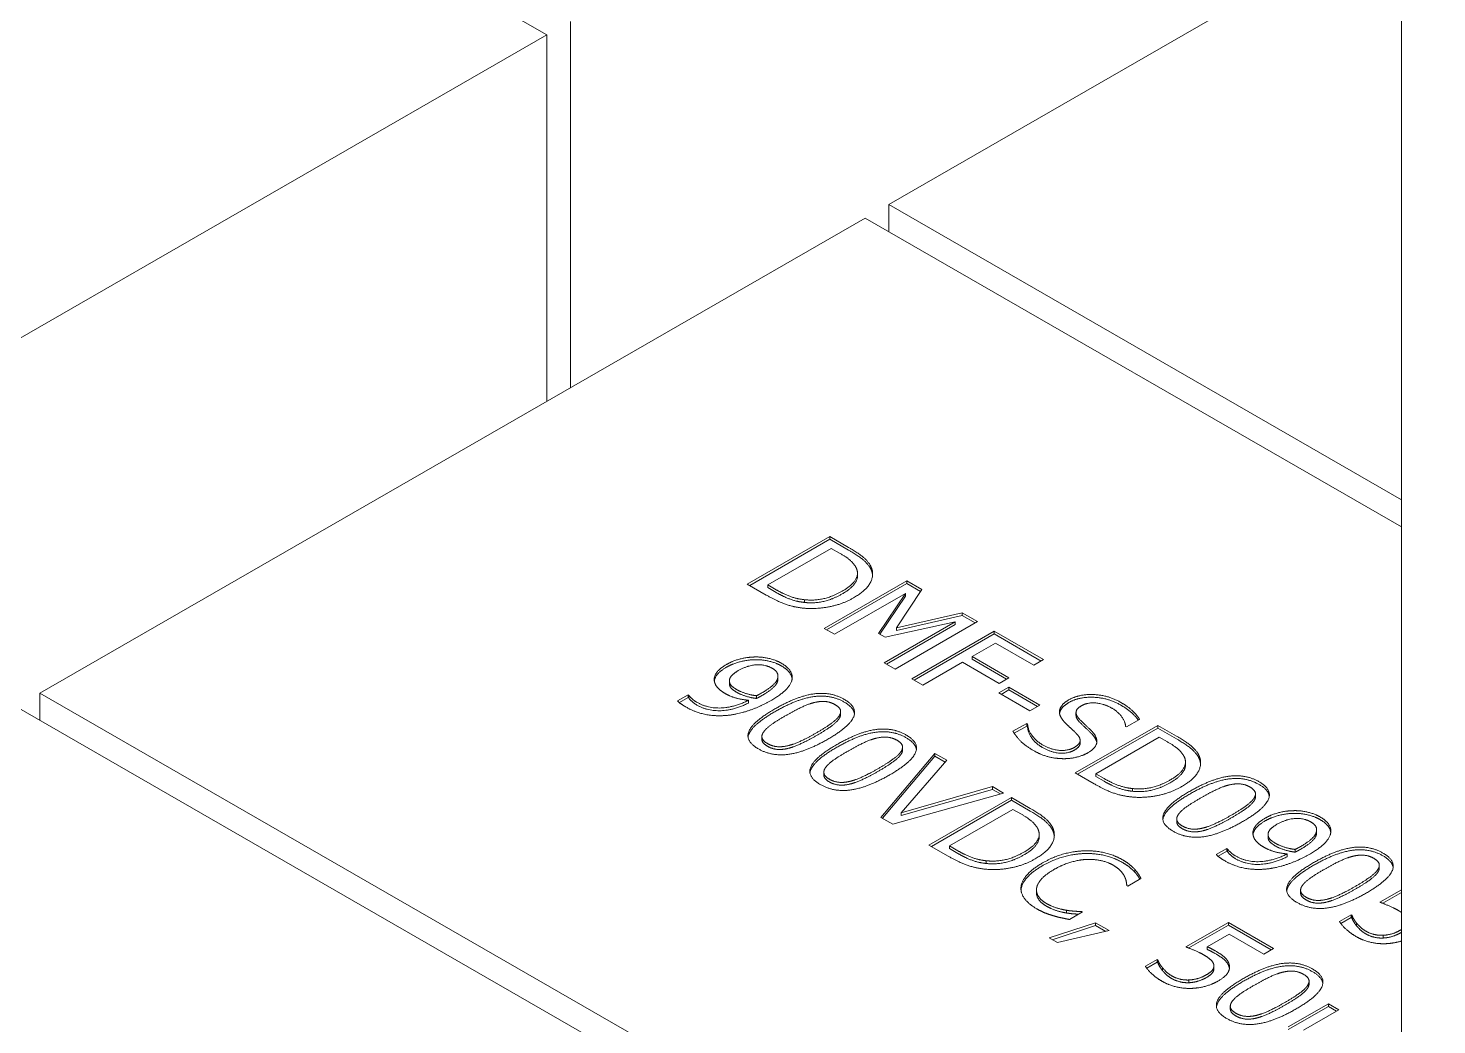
# Model space of a CAD drawing. Header units: millimetres. Extents: x 0 to 8410, y 0 to 5940.
# Drawn here: x 6777.76 to 6820.01, y 4978.7 to 5008.6 of the extents above; entities that cross this region are included whole.
import ezdxf

# ---------------------------------------------------------------- set-up
doc = ezdxf.new("R2010")
doc.units = ezdxf.units.MM
doc.header["$LTSCALE"] = 10
doc.layers.add('가시적인 것(ISO)', color=3, linetype='Continuous', lineweight=5, true_color=0x00ff00)
doc.layers.add('해치(ISO)', color=7, linetype='Continuous', lineweight=5)

msp = doc.modelspace()

# ---------------------------------------------------------------- hatches: boundary and pattern name
at = {"layer": '해치(ISO)'}
h = msp.add_hatch(dxfattribs=at)
h.set_pattern_fill('ANSI31', color=256, scale=254, angle=75, style=0)
h.set_pattern_definition([(119.99998, (0, 0), (-27.49631, -15.87499), [])])
edge = h.paths.add_edge_path()
edge.add_line((7404.266, 4779.834), (7404.266, 4781.463))
edge.add_line((7404.266, 4781.463), (7404.266, 4781.939))
edge.add_line((7404.266, 4781.939), (7404.266, 4785.699))
edge.add_line((7404.266, 4785.699), (7404.266, 4786.359))
edge.add_line((7404.266, 4786.359), (7404.266, 4792.156))
edge.add_line((7404.266, 4792.156), (7404.266, 4792.172))
edge.add_line((7404.266, 4792.172), (7404.266, 4792.297))
edge.add_line((7404.266, 4792.297), (7404.266, 4796.599))
edge.add_line((7404.266, 4796.599), (7404.266, 4801.485))
edge.add_line((7404.266, 4801.485), (7404.266, 4808.841))
edge.add_line((7404.266, 4808.841), (7404.266, 4812.536))
edge.add_line((7404.266, 4812.536), (7403.364, 4813.055))
edge.add_line((7403.364, 4813.055), (7401.607, 4814.067))
edge.add_line((7401.607, 4814.067), (7401.098, 4814.36))
edge.add_line((7401.098, 4814.36), (7399.485, 4815.289))
edge.add_line((7399.485, 4815.289), (7381.652, 4825.558))
edge.add_line((7381.652, 4825.558), (7377.402, 4828.006))
edge.add_line((7377.402, 4828.006), (7375.982, 4828.824))
edge.add_line((7375.982, 4828.824), (7375.982, 4827.189))
edge.add_ellipse((7378.103, 4825.967), major_axis=(1.497, -2.6), ratio=0.578093, start_angle=225.1108, end_angle=315.1108)
edge.add_line((7378.103, 4823.514), (7397.549, 4812.316))
edge.add_ellipse((7397.549, 4808.637), major_axis=(2.246, -3.9), ratio=0.578093, start_angle=45.1108, end_angle=135.1108, ccw=False)
edge.add_line((7400.731, 4806.805), (7400.731, 4784.323))
edge.add_ellipse((7402.852, 4783.101), major_axis=(1.497, -2.6), ratio=0.578093, start_angle=225.1108, end_angle=315.1108)
edge.add_line((7402.852, 4780.648), (7404.266, 4779.834))
edge = h.paths.add_edge_path()
edge.add_line((6488.28, 5307.315), (6489.694, 5306.501))
edge.add_ellipse((6489.694, 5308.954), major_axis=(1.497, -2.6), ratio=0.578093, start_angle=315.1108, end_angle=405.1108)
edge.add_line((6491.816, 5307.732), (6491.816, 5330.214))
edge.add_ellipse((6494.998, 5328.382), major_axis=(-2.246, 3.9), ratio=0.578093, start_angle=315.1108, end_angle=405.1108, ccw=False)
edge.add_line((6494.998, 5332.061), (6514.443, 5320.863))
edge.add_ellipse((6514.443, 5323.316), major_axis=(1.497, -2.6), ratio=0.578093, start_angle=315.1108, end_angle=405.1108)
edge.add_line((6516.564, 5322.094), (6516.564, 5323.729))
edge.add_line((6516.564, 5323.729), (6498.559, 5334.098))
edge.add_line((6498.559, 5334.098), (6498.547, 5334.105))
edge.add_line((6498.547, 5334.105), (6488.28, 5340.017))
edge.add_line((6488.28, 5340.017), (6488.28, 5307.315))

# ---------------------------------------------------------------- linework, layer by layer
at = {"layer": '가시적인 것(ISO)'}
for p, q in [((6818.951, 3452.778), (6818.951, 5149.597)), ((6793.318, 5008.394), (6752.659, 5031.808)), ((6818.951, 5012.161), (6803.571, 5003.304)), ((6794.025, 4997.807), (6794.025, 5008.802)), ((6768.569, 4994.143), (6793.318, 5008.394)), ((6793.318, 4997.4), (6793.318, 5008.394)), ((6803.571, 5003.304), (6818.951, 4994.448)), ((6803.571, 5002.49), (6803.571, 5003.304)), ((6802.864, 5002.897), (6778.115, 4988.645)), ((6818.951, 4993.634), (6802.864, 5002.897)), ((6799.331, 4991.919), (6801.806, 4993.345)), ((6799.402, 4991.879), (6801.806, 4993.263)), ((6801.806, 4993.345), (6802.369, 4993.02)), ((6801.806, 4993.345), (6801.806, 4993.263)), ((6801.806, 4993.263), (6802.369, 4992.938)), ((6801.85, 4992.991), (6799.944, 4991.894)), ((6802.1, 4992.847), (6801.85, 4992.991)), ((6802.635, 4992.246), (6802.635, 4992.164)), ((6799.9, 4991.591), (6799.331, 4991.919)), ((6799.944, 4991.894), (6799.944, 4991.812)), ((6799.944, 4991.894), (6800.195, 4991.75)), ((6799.944, 4991.812), (6800.195, 4991.668)), ((6801.639, 4990.59), (6804.114, 4992.015)), ((6801.71, 4990.549), (6804.114, 4991.934)), ((6804.114, 4992.015), (6804.563, 4991.757)), ((6804.114, 4992.015), (6804.114, 4991.934)), ((6804.114, 4991.934), (6804.524, 4991.697)), ((6801.043, 4991.451), (6801.043, 4991.369)), ((6804.078, 4991.641), (6801.946, 4990.413)), ((6803.268, 4990.438), (6804.078, 4991.641)), ((6803.307, 4990.415), (6804.078, 4991.559)), ((6804.563, 4991.757), (6803.803, 4990.607)), ((6804.078, 4991.641), (6804.078, 4991.559)), ((6803.803, 4990.607), (6805.779, 4991.057)), ((6803.803, 4990.526), (6805.779, 4990.975)), ((6805.779, 4991.057), (6806.236, 4990.793)), ((6805.779, 4991.057), (6805.779, 4990.975)), ((6805.779, 4990.975), (6806.165, 4990.752)), ((6801.946, 4990.413), (6801.639, 4990.59)), ((6803.432, 4989.558), (6805.564, 4990.785)), ((6805.564, 4990.785), (6803.468, 4990.322)), ((6803.503, 4989.517), (6805.564, 4990.704)), ((6806.236, 4990.793), (6803.761, 4989.368)), ((6803.803, 4990.607), (6803.803, 4990.526)), ((6805.564, 4990.785), (6805.564, 4990.704)), ((6803.468, 4990.322), (6803.268, 4990.438)), ((6804.262, 4989.079), (6806.737, 4990.505)), ((6804.333, 4989.039), (6806.737, 4990.423)), ((6806.773, 4990.147), (6806.075, 4989.745)), ((6806.737, 4990.505), (6808.217, 4989.652)), ((6806.737, 4990.505), (6806.737, 4990.423)), ((6806.737, 4990.423), (6808.146, 4989.611)), ((6807.925, 4989.484), (6806.773, 4990.147)), ((6806.075, 4989.745), (6807.178, 4989.109)), ((6806.075, 4989.745), (6806.075, 4989.663)), ((6803.761, 4989.368), (6803.432, 4989.558)), ((6805.783, 4989.576), (6804.591, 4988.89)), ((6806.886, 4988.941), (6805.783, 4989.576)), ((6806.075, 4989.663), (6807.107, 4989.069)), ((6808.217, 4989.652), (6807.925, 4989.484)), ((6798.794, 4989.015), (6798.794, 4988.933)), ((6800.248, 4989.133), (6800.248, 4989.051)), ((6800.249, 4989.159), (6800.249, 4989.077)), ((6804.591, 4988.89), (6804.262, 4989.079)), ((6807.178, 4989.109), (6806.886, 4988.941)), ((6778.115, 4988.645), (6818.774, 4965.232)), ((6778.115, 4987.831), (6778.115, 4988.645)), ((6797.239, 4988.414), (6797.558, 4988.598)), ((6797.293, 4988.364), (6797.558, 4988.516)), ((6797.558, 4988.598), (6797.574, 4988.589)), ((6797.558, 4988.598), (6797.558, 4988.516)), ((6797.558, 4988.516), (6797.574, 4988.507)), ((6797.574, 4988.589), (6797.574, 4988.507)), ((6799.365, 4988.433), (6799.365, 4988.351)), ((6799.606, 4988.569), (6799.606, 4988.488)), ((6806.87, 4988.652), (6807.17, 4988.825)), ((6807.806, 4988.113), (6806.87, 4988.652)), ((6806.941, 4988.611), (6807.17, 4988.744)), ((6807.17, 4988.825), (6808.107, 4988.286)), ((6807.17, 4988.825), (6807.17, 4988.744)), ((6807.17, 4988.744), (6808.036, 4988.245)), ((6818.067, 4964.824), (6777.408, 4988.238)), ((6802.13, 4988.094), (6802.13, 4988.012)), ((6808.107, 4988.286), (6807.806, 4988.113)), ((6809.189, 4988.063), (6809.189, 4987.981)), ((6807.299, 4987.502), (6807.712, 4987.74)), ((6807.337, 4987.442), (6807.712, 4987.658)), ((6807.712, 4987.74), (6807.736, 4987.726)), ((6807.712, 4987.74), (6807.712, 4987.658)), ((6807.712, 4987.658), (6807.736, 4987.644)), ((6807.736, 4987.726), (6807.736, 4987.644)), ((6809.168, 4986.254), (6811.643, 4987.68)), ((6809.239, 4986.214), (6811.643, 4987.598)), ((6810.702, 4987.635), (6810.678, 4987.648)), ((6811.095, 4987.861), (6810.702, 4987.635)), ((6811.643, 4987.68), (6812.206, 4987.355)), ((6811.643, 4987.68), (6811.643, 4987.598)), ((6811.643, 4987.598), (6812.206, 4987.273)), ((6799.768, 4987.345), (6799.768, 4987.263)), ((6809.314, 4987.23), (6809.314, 4987.148)), ((6811.687, 4987.326), (6809.782, 4986.229)), ((6811.938, 4987.182), (6811.687, 4987.326)), ((6803.336, 4984.92), (6804.959, 4986.836)), ((6803.383, 4984.893), (6804.959, 4986.754)), ((6803.987, 4987.024), (6803.987, 4986.943)), ((6804.959, 4986.836), (6805.312, 4986.632)), ((6804.959, 4986.836), (6804.959, 4986.754)), ((6804.959, 4986.754), (6805.264, 4986.578)), ((6805.312, 4986.632), (6803.942, 4985.054)), ((6812.472, 4986.581), (6812.472, 4986.499)), ((6801.626, 4986.276), (6801.626, 4986.194)), ((6809.738, 4985.926), (6809.168, 4986.254)), ((6809.782, 4986.229), (6809.782, 4986.147)), ((6809.782, 4986.229), (6810.032, 4986.085)), ((6809.782, 4986.147), (6810.032, 4986.003)), ((6807.019, 4985.65), (6803.691, 4984.715)), ((6803.942, 4985.054), (6806.684, 4985.842)), ((6803.942, 4984.972), (6806.684, 4985.761)), ((6804.78, 4984.088), (6807.255, 4985.513)), ((6806.684, 4985.842), (6807.019, 4985.65)), ((6806.684, 4985.842), (6806.684, 4985.761)), ((6806.684, 4985.761), (6806.923, 4985.623)), ((6807.255, 4985.513), (6807.819, 4985.189)), ((6807.255, 4985.513), (6807.255, 4985.432)), ((6810.881, 4985.786), (6810.881, 4985.704)), ((6814.572, 4985.622), (6814.572, 4985.54)), ((6803.942, 4985.054), (6803.942, 4984.972)), ((6804.851, 4984.047), (6807.255, 4985.432)), ((6807.299, 4985.16), (6805.394, 4984.063)), ((6807.255, 4985.432), (6807.819, 4985.107)), ((6807.55, 4985.016), (6807.299, 4985.16)), ((6803.691, 4984.715), (6803.336, 4984.92)), ((6812.21, 4984.873), (6812.21, 4984.791)), ((6808.084, 4984.415), (6808.084, 4984.333)), ((6814.951, 4984.404), (6814.951, 4984.322)), ((6816.404, 4984.522), (6816.404, 4984.44)), ((6816.405, 4984.548), (6816.405, 4984.466)), ((6805.35, 4983.76), (6804.78, 4984.088)), ((6805.394, 4984.063), (6805.394, 4983.981)), ((6805.394, 4984.063), (6805.645, 4983.918)), ((6805.394, 4983.981), (6805.645, 4983.837)), ((6813.396, 4983.804), (6813.715, 4983.987)), ((6813.449, 4983.753), (6813.715, 4983.906)), ((6813.715, 4983.987), (6813.731, 4983.978)), ((6813.715, 4983.987), (6813.715, 4983.906)), ((6813.715, 4983.906), (6813.731, 4983.896)), ((6813.731, 4983.978), (6813.731, 4983.896)), ((6815.522, 4983.822), (6815.522, 4983.74)), ((6815.762, 4983.958), (6815.762, 4983.877)), ((6806.493, 4983.619), (6806.493, 4983.537)), ((6810.951, 4983.362), (6810.951, 4983.28)), ((6818.286, 4983.483), (6818.286, 4983.401)), ((6811.136, 4983.089), (6810.739, 4982.86)), ((6808.004, 4982.742), (6808.004, 4982.66)), ((6810.739, 4982.86), (6810.713, 4982.875)), ((6815.925, 4982.734), (6815.925, 4982.652)), ((6818.305, 4982.374), (6818.951, 4982.745)), ((6818.391, 4982.341), (6818.951, 4982.664)), ((6808.902, 4982.133), (6808.902, 4982.051)), ((6809.387, 4982.082), (6808.994, 4981.856)), ((6809.363, 4982.096), (6809.387, 4982.082)), ((6809.363, 4982.096), (6809.363, 4982.068)), ((6818.951, 4982.378), (6818.949, 4982.377)), ((6818.949, 4982.377), (6818.949, 4982.296)), ((6808.388, 4981.301), (6809.77, 4981.76)), ((6808.478, 4981.249), (6809.77, 4981.678)), ((6809.77, 4981.76), (6810.185, 4981.521)), ((6809.77, 4981.76), (6809.77, 4981.678)), ((6809.77, 4981.678), (6810.084, 4981.497)), ((6812.484, 4981.033), (6813.759, 4981.768)), ((6812.569, 4981.001), (6813.759, 4981.686)), ((6813.759, 4981.768), (6815.117, 4980.986)), ((6813.759, 4981.768), (6813.759, 4981.686)), ((6813.759, 4981.686), (6815.046, 4980.945)), ((6817.092, 4981.793), (6817.443, 4981.995)), ((6817.131, 4981.734), (6817.443, 4981.913)), ((6817.443, 4981.995), (6817.467, 4981.981)), ((6817.443, 4981.995), (6817.443, 4981.913)), ((6817.443, 4981.913), (6817.467, 4981.899)), ((6817.467, 4981.981), (6817.467, 4981.899)), ((6817.601, 4981.751), (6817.601, 4981.67)), ((6808.631, 4981.162), (6808.388, 4981.301)), ((6810.185, 4981.521), (6808.631, 4981.162)), ((6813.787, 4981.417), (6813.128, 4981.037)), ((6814.826, 4980.819), (6813.787, 4981.417)), ((6818.4, 4981.382), (6818.4, 4981.3)), ((6813.128, 4981.037), (6813.128, 4980.955)), ((6815.117, 4980.986), (6814.826, 4980.819)), ((6811.27, 4980.452), (6811.621, 4980.655)), ((6811.31, 4980.393), (6811.621, 4980.573)), ((6811.621, 4980.655), (6811.645, 4980.641)), ((6811.621, 4980.655), (6811.621, 4980.573)), ((6811.621, 4980.573), (6811.645, 4980.559)), ((6811.645, 4980.641), (6811.645, 4980.559)), ((6811.78, 4980.411), (6811.78, 4980.329)), ((6813.326, 4980.459), (6813.326, 4980.377)), ((6812.578, 4980.041), (6812.578, 4979.959)), ((6816.179, 4980.003), (6816.179, 4979.922)), ((6813.817, 4979.255), (6813.817, 4979.173)), ((6815.554, 4978.635), (6816.76, 4979.329)), ((6815.554, 4978.553), (6816.76, 4979.247)), ((6817.072, 4979.148), (6816.014, 4978.539)), ((6816.76, 4979.329), (6817.072, 4979.148)), ((6816.76, 4979.329), (6816.76, 4979.247)), ((6816.76, 4979.247), (6817.001, 4979.108))]:
    msp.add_line(p, q, dxfattribs=at)
for points in [[(6802.606, 4992.385), (6802.552, 4992.506), (6802.323, 4992.719), (6802.1, 4992.847)], [(6802.369, 4993.02), (6802.718, 4992.819), (6803.011, 4992.53), (6803.059, 4992.396)], [(6802.369, 4992.938), (6802.718, 4992.737), (6803.011, 4992.449), (6803.059, 4992.315)], [(6802.179, 4991.707), (6802.463, 4991.871), (6802.678, 4992.212), (6802.606, 4992.385)], [(6803.059, 4992.396), (6803.139, 4992.168), (6802.879, 4991.715), (6802.518, 4991.507)], [(6803.059, 4992.315), (6803.082, 4992.248), (6803.088, 4992.182)], [(6800.975, 4991.201), (6800.668, 4991.241), (6800.201, 4991.418), (6799.9, 4991.591)], [(6800.195, 4991.75), (6800.414, 4991.624), (6800.815, 4991.474), (6801.043, 4991.451)], [(6800.195, 4991.668), (6800.414, 4991.542), (6800.815, 4991.392), (6801.043, 4991.369)], [(6802.518, 4991.507), (6802.179, 4991.312), (6801.358, 4991.156), (6800.975, 4991.201)], [(6801.043, 4991.451), (6801.332, 4991.418), (6801.89, 4991.541), (6802.179, 4991.707)], [(6801.043, 4991.369), (6801.332, 4991.336), (6801.89, 4991.459), (6802.179, 4991.625)], [(6798.709, 4989.508), (6798.9, 4989.618), (6799.341, 4989.729), (6799.564, 4989.732)], [(6799.564, 4989.732), (6799.776, 4989.737), (6800.198, 4989.635), (6800.35, 4989.547)], [(6798.346, 4988.99), (6798.316, 4989.125), (6798.491, 4989.382), (6798.709, 4989.508)], [(6798.709, 4989.426), (6798.9, 4989.536), (6799.341, 4989.647), (6799.564, 4989.651)], [(6799.06, 4989.322), (6798.904, 4989.232), (6798.782, 4989.069), (6798.798, 4988.977)], [(6800.077, 4989.393), (6799.873, 4989.511), (6799.337, 4989.482), (6799.06, 4989.322)], [(6799.564, 4989.651), (6799.776, 4989.655), (6800.198, 4989.554), (6800.35, 4989.466)], [(6800.248, 4989.133), (6800.256, 4989.221), (6800.166, 4989.342), (6800.077, 4989.393)], [(6800.35, 4989.547), (6800.52, 4989.449), (6800.683, 4989.224), (6800.677, 4989.103)], [(6798.677, 4988.63), (6798.541, 4988.709), (6798.375, 4988.874), (6798.346, 4988.99)], [(6798.794, 4988.933), (6798.794, 4988.914), (6798.798, 4988.895)], [(6798.798, 4988.977), (6798.81, 4988.91), (6798.934, 4988.799), (6799.026, 4988.746)], [(6798.798, 4988.895), (6798.81, 4988.828), (6798.934, 4988.717), (6799.026, 4988.664)], [(6799.768, 4988.656), (6800.019, 4988.8), (6800.244, 4989.036), (6800.248, 4989.133)], [(6799.768, 4988.574), (6800.019, 4988.718), (6800.244, 4988.954), (6800.248, 4989.051)], [(6800.677, 4989.103), (6800.669, 4988.95), (6800.368, 4988.615), (6800.029, 4988.42)], [(6800.248, 4989.051), (6800.249, 4989.064), (6800.249, 4989.077)], [(6797.486, 4988.233), (6797.42, 4988.271), (6797.283, 4988.366), (6797.239, 4988.414)], [(6797.574, 4988.589), (6797.592, 4988.551), (6797.727, 4988.425), (6797.817, 4988.373)], [(6797.574, 4988.507), (6797.592, 4988.469), (6797.727, 4988.343), (6797.817, 4988.291)], [(6797.817, 4988.373), (6798.142, 4988.186), (6798.942, 4988.219), (6799.365, 4988.433)], [(6799.365, 4988.433), (6799.143, 4988.457), (6798.82, 4988.548), (6798.677, 4988.63)], [(6800.029, 4988.42), (6799.722, 4988.244), (6799.034, 4988.007), (6798.717, 4987.979)], [(6799.026, 4988.746), (6799.133, 4988.685), (6799.452, 4988.587), (6799.606, 4988.569)], [(6799.026, 4988.664), (6799.133, 4988.603), (6799.452, 4988.505), (6799.606, 4988.488)], [(6799.606, 4988.569), (6799.632, 4988.582), (6799.718, 4988.627), (6799.768, 4988.656)], [(6799.606, 4988.488), (6799.632, 4988.5), (6799.718, 4988.545), (6799.768, 4988.574)], [(6800.157, 4988.173), (6800.827, 4988.559), (6801.834, 4988.693), (6802.239, 4988.46)], [(6800.157, 4988.091), (6800.827, 4988.477), (6801.834, 4988.611), (6802.239, 4988.378)], [(6802.239, 4988.46), (6802.646, 4988.225), (6802.388, 4987.635), (6801.742, 4987.263)], [(6808.693, 4988.099), (6808.699, 4988.19), (6808.835, 4988.366), (6808.979, 4988.449)], [(6808.979, 4988.449), (6809.28, 4988.622), (6810.157, 4988.586), (6810.52, 4988.377)], [(6808.979, 4988.367), (6809.28, 4988.54), (6810.157, 4988.505), (6810.52, 4988.295)], [(6798.717, 4987.979), (6798.383, 4987.95), (6797.779, 4988.065), (6797.486, 4988.233)], [(6797.817, 4988.291), (6798.142, 4988.104), (6798.942, 4988.138), (6799.365, 4988.351)], [(6799.662, 4986.975), (6799.253, 4987.211), (6799.506, 4987.798), (6800.157, 4988.173)], [(6801.335, 4988.364), (6801.158, 4988.32), (6800.737, 4988.119), (6800.494, 4987.979)], [(6801.965, 4988.301), (6801.826, 4988.381), (6801.517, 4988.409), (6801.335, 4988.364)], [(6802.071, 4987.944), (6802.147, 4988.046), (6802.103, 4988.222), (6801.965, 4988.301)], [(6802.071, 4987.863), (6802.13, 4987.942), (6802.13, 4988.012)], [(6802.239, 4988.378), (6802.519, 4988.217), (6802.545, 4988.028)], [(6808.883, 4987.737), (6808.789, 4987.831), (6808.689, 4988.007), (6808.693, 4988.099)], [(6809.357, 4988.271), (6809.2, 4988.181), (6809.18, 4987.978), (6809.294, 4987.863)], [(6810.257, 4988.201), (6810.028, 4988.332), (6809.531, 4988.371), (6809.357, 4988.271)], [(6810.678, 4987.648), (6810.668, 4987.779), (6810.46, 4988.084), (6810.257, 4988.201)], [(6810.52, 4988.377), (6810.728, 4988.257), (6811.015, 4987.997), (6811.095, 4987.861)], [(6800.494, 4987.979), (6800.234, 4987.829), (6799.917, 4987.61), (6799.833, 4987.501)], [(6801.405, 4987.457), (6801.66, 4987.604), (6801.995, 4987.843), (6802.071, 4987.944)], [(6801.405, 4987.375), (6801.66, 4987.522), (6801.995, 4987.761), (6802.071, 4987.863)], [(6802.015, 4987.104), (6802.685, 4987.489), (6803.691, 4987.623), (6804.096, 4987.39)], [(6807.736, 4987.726), (6807.746, 4987.545), (6807.989, 4987.211), (6808.179, 4987.101)], [(6807.736, 4987.644), (6807.746, 4987.463), (6807.989, 4987.129), (6808.179, 4987.019)], [(6809.218, 4987.415), (6809.136, 4987.5), (6808.99, 4987.635), (6808.883, 4987.737)], [(6809.189, 4987.981), (6809.189, 4987.887), (6809.294, 4987.782)], [(6809.294, 4987.863), (6809.371, 4987.787), (6809.601, 4987.571), (6809.671, 4987.496)], [(6809.294, 4987.782), (6809.371, 4987.705), (6809.601, 4987.489), (6809.671, 4987.414)], [(6801.742, 4987.263), (6801.076, 4986.88), (6800.065, 4986.743), (6799.662, 4986.975)], [(6799.833, 4987.501), (6799.752, 4987.399), (6799.792, 4987.217), (6799.937, 4987.134)], [(6800.563, 4987.074), (6800.733, 4987.116), (6801.15, 4987.31), (6801.405, 4987.457)], [(6800.563, 4986.992), (6800.733, 4987.035), (6801.15, 4987.229), (6801.405, 4987.375)], [(6802.015, 4987.022), (6802.685, 4987.408), (6803.691, 4987.542), (6804.096, 4987.308)], [(6803.192, 4987.294), (6803.015, 4987.25), (6802.594, 4987.049), (6802.352, 4986.91)], [(6803.822, 4987.232), (6803.683, 4987.312), (6803.374, 4987.339), (6803.192, 4987.294)], [(6804.096, 4987.39), (6804.504, 4987.156), (6804.245, 4986.565), (6803.599, 4986.194)], [(6803.928, 4986.875), (6804.004, 4986.977), (6803.96, 4987.152), (6803.822, 4987.232)], [(6804.096, 4987.308), (6804.376, 4987.147), (6804.403, 4986.958)], [(6807.919, 4986.923), (6807.65, 4987.078), (6807.385, 4987.36), (6807.299, 4987.502)], [(6809.144, 4987.021), (6809.292, 4987.107), (6809.33, 4987.297), (6809.218, 4987.415)], [(6809.671, 4987.496), (6809.848, 4987.304), (6809.77, 4986.987), (6809.539, 4986.854)], [(6809.671, 4987.414), (6809.794, 4987.281), (6809.813, 4987.164)], [(6812.443, 4986.72), (6812.389, 4986.841), (6812.16, 4987.054), (6811.938, 4987.182)], [(6812.206, 4987.355), (6812.555, 4987.154), (6812.848, 4986.865), (6812.896, 4986.731)], [(6812.206, 4987.273), (6812.555, 4987.072), (6812.848, 4986.784), (6812.896, 4986.65)], [(6799.937, 4987.134), (6800.073, 4987.055), (6800.382, 4987.027), (6800.563, 4987.074)], [(6799.937, 4987.052), (6800.073, 4986.973), (6800.382, 4986.946), (6800.563, 4986.992)], [(6801.519, 4985.906), (6801.11, 4986.142), (6801.363, 4986.728), (6802.015, 4987.104)], [(6802.352, 4986.91), (6802.091, 4986.759), (6801.774, 4986.54), (6801.69, 4986.431)], [(6803.262, 4986.388), (6803.517, 4986.534), (6803.852, 4986.773), (6803.928, 4986.875)], [(6803.262, 4986.306), (6803.517, 4986.453), (6803.852, 4986.692), (6803.928, 4986.793)], [(6803.928, 4986.793), (6803.987, 4986.872), (6803.987, 4986.943)], [(6808.789, 4986.681), (6808.562, 4986.686), (6808.145, 4986.793), (6807.919, 4986.923)], [(6808.179, 4987.101), (6808.452, 4986.944), (6808.957, 4986.914), (6809.144, 4987.021)], [(6808.179, 4987.019), (6808.452, 4986.862), (6808.957, 4986.832), (6809.144, 4986.94)], [(6809.539, 4986.854), (6809.393, 4986.77), (6808.994, 4986.676), (6808.789, 4986.681)], [(6812.896, 4986.731), (6812.977, 4986.503), (6812.716, 4986.05), (6812.355, 4985.842)], [(6801.69, 4986.431), (6801.61, 4986.33), (6801.65, 4986.147), (6801.794, 4986.064)], [(6802.42, 4986.004), (6802.59, 4986.047), (6803.007, 4986.241), (6803.262, 4986.388)], [(6802.42, 4985.922), (6802.59, 4985.965), (6803.007, 4986.159), (6803.262, 4986.306)], [(6812.016, 4986.042), (6812.301, 4986.206), (6812.515, 4986.547), (6812.443, 4986.72)], [(6812.896, 4986.65), (6812.92, 4986.583), (6812.925, 4986.517)], [(6803.599, 4986.194), (6802.933, 4985.81), (6801.922, 4985.674), (6801.519, 4985.906)], [(6801.794, 4986.064), (6801.93, 4985.986), (6802.239, 4985.958), (6802.42, 4986.004)], [(6801.794, 4985.982), (6801.93, 4985.904), (6802.239, 4985.876), (6802.42, 4985.922)], [(6810.813, 4985.536), (6810.506, 4985.577), (6810.038, 4985.753), (6809.738, 4985.926)], [(6810.032, 4986.085), (6810.251, 4985.959), (6810.652, 4985.809), (6810.881, 4985.786)], [(6810.032, 4986.003), (6810.251, 4985.877), (6810.652, 4985.727), (6810.881, 4985.704)], [(6810.881, 4985.786), (6811.17, 4985.753), (6811.727, 4985.876), (6812.016, 4986.042)], [(6810.881, 4985.704), (6811.17, 4985.671), (6811.727, 4985.794), (6812.016, 4985.96)], [(6812.6, 4985.701), (6813.269, 4986.087), (6814.276, 4986.221), (6814.681, 4985.988)], [(6812.6, 4985.62), (6813.269, 4986.005), (6814.276, 4986.139), (6814.681, 4985.906)], [(6813.777, 4985.892), (6813.6, 4985.848), (6813.179, 4985.647), (6812.936, 4985.507)], [(6814.407, 4985.829), (6814.268, 4985.909), (6813.959, 4985.937), (6813.777, 4985.892)], [(6814.681, 4985.988), (6815.088, 4985.753), (6814.83, 4985.163), (6814.184, 4984.791)], [(6814.681, 4985.906), (6814.961, 4985.745), (6814.987, 4985.556)], [(6812.355, 4985.842), (6812.016, 4985.647), (6811.196, 4985.491), (6810.813, 4985.536)], [(6812.104, 4984.504), (6811.695, 4984.739), (6811.948, 4985.326), (6812.6, 4985.701)], [(6812.936, 4985.507), (6812.676, 4985.357), (6812.359, 4985.138), (6812.275, 4985.029)], [(6813.847, 4984.985), (6814.102, 4985.132), (6814.437, 4985.371), (6814.513, 4985.473)], [(6814.513, 4985.473), (6814.589, 4985.574), (6814.545, 4985.75), (6814.407, 4985.829)], [(6814.513, 4985.391), (6814.572, 4985.47), (6814.572, 4985.54)], [(6807.819, 4985.189), (6808.168, 4984.988), (6808.461, 4984.699), (6808.509, 4984.565)], [(6807.819, 4985.107), (6808.168, 4984.906), (6808.461, 4984.617), (6808.509, 4984.483)], [(6813.847, 4984.903), (6814.102, 4985.05), (6814.437, 4985.289), (6814.513, 4985.391)], [(6814.866, 4984.897), (6815.056, 4985.007), (6815.498, 4985.118), (6815.72, 4985.121)], [(6814.866, 4984.816), (6815.056, 4984.925), (6815.498, 4985.036), (6815.72, 4985.04)], [(6815.72, 4985.121), (6815.933, 4985.126), (6816.354, 4985.024), (6816.506, 4984.937)], [(6815.72, 4985.04), (6815.933, 4985.044), (6816.354, 4984.943), (6816.506, 4984.855)], [(6808.055, 4984.554), (6808.001, 4984.675), (6807.773, 4984.887), (6807.55, 4985.016)], [(6814.184, 4984.791), (6813.518, 4984.408), (6812.507, 4984.271), (6812.104, 4984.504)], [(6812.275, 4985.029), (6812.194, 4984.927), (6812.235, 4984.745), (6812.379, 4984.662)], [(6812.379, 4984.662), (6812.515, 4984.583), (6812.824, 4984.556), (6813.005, 4984.602)], [(6813.005, 4984.602), (6813.175, 4984.645), (6813.592, 4984.839), (6813.847, 4984.985)], [(6813.005, 4984.52), (6813.175, 4984.563), (6813.592, 4984.757), (6813.847, 4984.903)], [(6814.503, 4984.379), (6814.473, 4984.514), (6814.647, 4984.772), (6814.866, 4984.897)], [(6815.217, 4984.711), (6815.06, 4984.621), (6814.938, 4984.459), (6814.954, 4984.366)], [(6816.234, 4984.782), (6816.029, 4984.9), (6815.494, 4984.871), (6815.217, 4984.711)], [(6816.404, 4984.522), (6816.412, 4984.61), (6816.322, 4984.731), (6816.234, 4984.782)], [(6816.506, 4984.937), (6816.677, 4984.839), (6816.839, 4984.613), (6816.833, 4984.492)], [(6807.628, 4983.876), (6807.913, 4984.04), (6808.128, 4984.38), (6808.055, 4984.554)], [(6808.509, 4984.565), (6808.589, 4984.336), (6808.328, 4983.884), (6807.967, 4983.676)], [(6808.509, 4984.483), (6808.532, 4984.417), (6808.538, 4984.35)], [(6812.379, 4984.58), (6812.515, 4984.502), (6812.824, 4984.474), (6813.005, 4984.52)], [(6814.834, 4984.02), (6814.697, 4984.098), (6814.531, 4984.263), (6814.503, 4984.379)], [(6814.951, 4984.322), (6814.951, 4984.304), (6814.954, 4984.284)], [(6814.954, 4984.366), (6814.966, 4984.299), (6815.09, 4984.188), (6815.183, 4984.135)], [(6814.954, 4984.284), (6814.966, 4984.217), (6815.09, 4984.107), (6815.183, 4984.053)], [(6815.925, 4984.045), (6816.175, 4984.189), (6816.4, 4984.425), (6816.404, 4984.522)], [(6815.925, 4983.963), (6816.175, 4984.108), (6816.4, 4984.343), (6816.404, 4984.44)], [(6816.833, 4984.492), (6816.825, 4984.34), (6816.524, 4984.005), (6816.185, 4983.809)], [(6816.404, 4984.44), (6816.405, 4984.454), (6816.405, 4984.466)], [(6805.645, 4983.918), (6805.863, 4983.792), (6806.264, 4983.642), (6806.493, 4983.619)], [(6805.645, 4983.837), (6805.863, 4983.711), (6806.264, 4983.561), (6806.493, 4983.537)], [(6806.493, 4983.619), (6806.782, 4983.587), (6807.339, 4983.709), (6807.628, 4983.876)], [(6806.493, 4983.537), (6806.782, 4983.505), (6807.339, 4983.628), (6807.628, 4983.794)], [(6808.184, 4983.551), (6808.495, 4983.73), (6809.114, 4983.904), (6809.435, 4983.916)], [(6808.184, 4983.469), (6808.495, 4983.648), (6809.114, 4983.823), (6809.435, 4983.834)], [(6809.435, 4983.916), (6809.75, 4983.926), (6810.33, 4983.794), (6810.58, 4983.649)], [(6809.435, 4983.834), (6809.75, 4983.845), (6810.33, 4983.712), (6810.58, 4983.567)], [(6813.642, 4983.622), (6813.576, 4983.661), (6813.44, 4983.755), (6813.396, 4983.804)], [(6813.731, 4983.978), (6813.749, 4983.94), (6813.883, 4983.814), (6813.973, 4983.762)], [(6813.731, 4983.896), (6813.749, 4983.858), (6813.883, 4983.732), (6813.973, 4983.68)], [(6813.973, 4983.762), (6814.298, 4983.575), (6815.098, 4983.609), (6815.522, 4983.822)], [(6815.522, 4983.822), (6815.299, 4983.846), (6814.976, 4983.938), (6814.834, 4984.02)], [(6816.185, 4983.809), (6815.879, 4983.633), (6815.191, 4983.396), (6814.874, 4983.368)], [(6815.183, 4984.135), (6815.289, 4984.074), (6815.608, 4983.976), (6815.762, 4983.958)], [(6815.183, 4984.053), (6815.289, 4983.992), (6815.608, 4983.894), (6815.762, 4983.877)], [(6815.762, 4983.958), (6815.788, 4983.971), (6815.875, 4984.016), (6815.925, 4984.045)], [(6815.762, 4983.877), (6815.788, 4983.889), (6815.875, 4983.934), (6815.925, 4983.963)], [(6816.314, 4983.562), (6816.984, 4983.948), (6817.991, 4984.082), (6818.396, 4983.849)], [(6816.314, 4983.481), (6816.984, 4983.866), (6817.991, 4984), (6818.396, 4983.767)], [(6818.121, 4983.691), (6817.982, 4983.77), (6817.674, 4983.798), (6817.491, 4983.753)], [(6818.396, 4983.849), (6818.803, 4983.614), (6818.544, 4983.024), (6817.898, 4982.652)], [(6818.396, 4983.767), (6818.675, 4983.606), (6818.702, 4983.417)], [(6806.425, 4983.37), (6806.118, 4983.41), (6805.651, 4983.587), (6805.35, 4983.76)], [(6807.967, 4983.676), (6807.628, 4983.481), (6806.808, 4983.325), (6806.425, 4983.37)], [(6807.54, 4982.822), (6807.552, 4983), (6807.871, 4983.371), (6808.184, 4983.551)], [(6808.527, 4983.354), (6808.272, 4983.207), (6808.027, 4982.925), (6808.007, 4982.791)], [(6809.495, 4983.657), (6809.265, 4983.645), (6808.765, 4983.491), (6808.527, 4983.354)], [(6810.298, 4983.489), (6810.139, 4983.58), (6809.726, 4983.668), (6809.495, 4983.657)], [(6810.641, 4983.155), (6810.598, 4983.239), (6810.442, 4983.406), (6810.298, 4983.489)], [(6810.58, 4983.649), (6810.705, 4983.578), (6810.887, 4983.431), (6810.951, 4983.362)], [(6810.58, 4983.567), (6810.705, 4983.496), (6810.887, 4983.349), (6810.951, 4983.28)], [(6810.951, 4983.362), (6811.006, 4983.3), (6811.098, 4983.162), (6811.136, 4983.089)], [(6814.874, 4983.368), (6814.539, 4983.339), (6813.935, 4983.454), (6813.642, 4983.622)], [(6813.973, 4983.68), (6814.298, 4983.493), (6815.098, 4983.527), (6815.522, 4983.74)], [(6815.818, 4982.365), (6815.409, 4982.6), (6815.662, 4983.187), (6816.314, 4983.562)], [(6816.651, 4983.368), (6816.39, 4983.218), (6816.073, 4982.999), (6815.989, 4982.89)], [(6817.491, 4983.753), (6817.315, 4983.709), (6816.893, 4983.508), (6816.651, 4983.368)], [(6818.227, 4983.334), (6818.303, 4983.435), (6818.259, 4983.611), (6818.121, 4983.691)], [(6818.227, 4983.252), (6818.286, 4983.331), (6818.286, 4983.401)], [(6810.713, 4982.875), (6810.709, 4982.924), (6810.685, 4983.067), (6810.641, 4983.155)], [(6817.561, 4982.846), (6817.816, 4982.993), (6818.151, 4983.232), (6818.227, 4983.334)], [(6817.561, 4982.765), (6817.816, 4982.911), (6818.151, 4983.15), (6818.227, 4983.252)], [(6808.011, 4982.177), (6807.771, 4982.315), (6807.526, 4982.643), (6807.54, 4982.822)], [(6808.007, 4982.791), (6807.989, 4982.661), (6808.144, 4982.428), (6808.3, 4982.338)], [(6817.898, 4982.652), (6817.232, 4982.269), (6816.222, 4982.133), (6815.818, 4982.365)], [(6815.989, 4982.89), (6815.909, 4982.789), (6815.949, 4982.606), (6816.093, 4982.523)], [(6816.093, 4982.523), (6816.23, 4982.444), (6816.538, 4982.417), (6816.719, 4982.463)], [(6816.719, 4982.463), (6816.889, 4982.506), (6817.307, 4982.7), (6817.561, 4982.846)], [(6816.719, 4982.381), (6816.889, 4982.424), (6817.307, 4982.618), (6817.561, 4982.765)], [(6808.525, 4981.964), (6808.38, 4982.006), (6808.16, 4982.091), (6808.011, 4982.177)], [(6808.3, 4982.338), (6808.442, 4982.256), (6808.755, 4982.157), (6808.902, 4982.133)], [(6808.3, 4982.257), (6808.442, 4982.175), (6808.755, 4982.075), (6808.902, 4982.051)], [(6808.902, 4982.133), (6809.044, 4982.111), (6809.287, 4982.096), (6809.363, 4982.096)], [(6816.093, 4982.441), (6816.23, 4982.363), (6816.538, 4982.335), (6816.719, 4982.381)], [(6818.855, 4982.127), (6818.719, 4982.205), (6818.406, 4982.337), (6818.305, 4982.374)], [(6818.951, 4982.067), (6818.907, 4982.097), (6818.855, 4982.127)], [(6818.949, 4982.377), (6818.95, 4982.377), (6818.951, 4982.377)], [(6818.949, 4982.296), (6818.95, 4982.295), (6818.951, 4982.295)], [(6808.994, 4981.856), (6808.874, 4981.881), (6808.659, 4981.924), (6808.525, 4981.964)], [(6817.599, 4981.339), (6817.423, 4981.441), (6817.156, 4981.684), (6817.092, 4981.793)], [(6817.467, 4981.981), (6817.477, 4981.943), (6817.547, 4981.82), (6817.601, 4981.751)], [(6817.467, 4981.899), (6817.477, 4981.861), (6817.547, 4981.738), (6817.601, 4981.67)], [(6817.601, 4981.751), (6817.666, 4981.675), (6817.79, 4981.56), (6817.892, 4981.501)], [(6817.601, 4981.67), (6817.666, 4981.593), (6817.79, 4981.478), (6817.892, 4981.419)], [(6818.45, 4981.129), (6818.233, 4981.124), (6817.792, 4981.228), (6817.599, 4981.339)], [(6817.892, 4981.501), (6817.993, 4981.443), (6818.253, 4981.376), (6818.4, 4981.382)], [(6817.892, 4981.419), (6817.993, 4981.361), (6818.253, 4981.294), (6818.4, 4981.3)], [(6818.4, 4981.382), (6818.536, 4981.389), (6818.797, 4981.465), (6818.929, 4981.541)], [(6818.4, 4981.3), (6818.536, 4981.307), (6818.797, 4981.383), (6818.929, 4981.459)], [(6818.929, 4981.541), (6818.94, 4981.548), (6818.951, 4981.554)], [(6818.929, 4981.459), (6818.94, 4981.466), (6818.951, 4981.472)], [(6813.033, 4980.786), (6812.897, 4980.865), (6812.584, 4980.996), (6812.484, 4981.033)], [(6813.128, 4981.037), (6813.196, 4981.007), (6813.318, 4980.943), (6813.366, 4980.916)], [(6813.128, 4980.955), (6813.196, 4980.925), (6813.318, 4980.861), (6813.366, 4980.834)], [(6813.366, 4980.916), (6813.557, 4980.806), (6813.757, 4980.619), (6813.785, 4980.496)], [(6813.366, 4980.834), (6813.557, 4980.724), (6813.757, 4980.537), (6813.785, 4980.415)], [(6811.778, 4979.999), (6811.601, 4980.1), (6811.335, 4980.344), (6811.27, 4980.452)], [(6811.645, 4980.641), (6811.655, 4980.603), (6811.726, 4980.479), (6811.78, 4980.411)], [(6811.645, 4980.559), (6811.655, 4980.521), (6811.726, 4980.397), (6811.78, 4980.329)], [(6811.78, 4980.411), (6811.844, 4980.335), (6811.968, 4980.219), (6812.071, 4980.16)], [(6813.324, 4980.487), (6813.316, 4980.563), (6813.16, 4980.713), (6813.033, 4980.786)], [(6813.107, 4980.201), (6813.24, 4980.277), (6813.336, 4980.415), (6813.324, 4980.487)], [(6813.785, 4980.496), (6813.815, 4980.373), (6813.667, 4980.135), (6813.442, 4980.005)], [(6813.785, 4980.415), (6813.789, 4980.4), (6813.791, 4980.385)], [(6814.207, 4980.083), (6814.876, 4980.469), (6815.883, 4980.603), (6816.288, 4980.369)], [(6814.207, 4980.001), (6814.876, 4980.387), (6815.883, 4980.521), (6816.288, 4980.287)], [(6812.628, 4979.788), (6812.412, 4979.784), (6811.97, 4979.888), (6811.778, 4979.999)], [(6811.78, 4980.329), (6811.844, 4980.253), (6811.968, 4980.137), (6812.071, 4980.078)], [(6812.071, 4980.16), (6812.171, 4980.102), (6812.432, 4980.035), (6812.578, 4980.041)], [(6812.071, 4980.078), (6812.171, 4980.021), (6812.432, 4979.954), (6812.578, 4979.959)], [(6812.578, 4980.041), (6812.714, 4980.048), (6812.975, 4980.124), (6813.107, 4980.201)], [(6812.578, 4979.959), (6812.714, 4979.966), (6812.975, 4980.043), (6813.107, 4980.119)], [(6813.442, 4980.005), (6813.264, 4979.903), (6812.845, 4979.793), (6812.628, 4979.788)], [(6813.711, 4978.885), (6813.302, 4979.121), (6813.555, 4979.707), (6814.207, 4980.083)], [(6815.384, 4980.273), (6815.207, 4980.23), (6814.786, 4980.029), (6814.543, 4979.889)], [(6816.014, 4980.211), (6815.875, 4980.291), (6815.566, 4980.318), (6815.384, 4980.273)], [(6816.288, 4980.369), (6816.695, 4980.135), (6816.437, 4979.545), (6815.791, 4979.173)], [(6816.12, 4979.854), (6816.196, 4979.956), (6816.152, 4980.131), (6816.014, 4980.211)], [(6816.288, 4980.287), (6816.568, 4980.127), (6816.594, 4979.937)], [(6814.543, 4979.889), (6814.283, 4979.739), (6813.966, 4979.519), (6813.882, 4979.411)], [(6815.454, 4979.367), (6815.709, 4979.513), (6816.044, 4979.753), (6816.12, 4979.854)], [(6815.454, 4979.285), (6815.709, 4979.432), (6816.044, 4979.671), (6816.12, 4979.772)], [(6816.12, 4979.772), (6816.179, 4979.851), (6816.179, 4979.922)], [(6815.791, 4979.173), (6815.125, 4978.789), (6814.114, 4978.653), (6813.711, 4978.885)], [(6813.882, 4979.411), (6813.801, 4979.309), (6813.841, 4979.127), (6813.986, 4979.043)], [(6814.612, 4978.983), (6814.782, 4979.026), (6815.199, 4979.22), (6815.454, 4979.367)], [(6814.612, 4978.902), (6814.782, 4978.944), (6815.199, 4979.138), (6815.454, 4979.285)], [(6813.986, 4979.043), (6814.122, 4978.965), (6814.431, 4978.937), (6814.612, 4978.983)], [(6813.986, 4978.962), (6814.122, 4978.883), (6814.431, 4978.855), (6814.612, 4978.902)]]:
    msp.add_open_spline(points, degree=2, dxfattribs=at)
for points, knots in [([(6802.179, 4991.625), (6802.463, 4991.789), (6802.635, 4992.061), (6802.635, 4992.164)], [0, 0, 0, 1, 1.597765, 1.597765, 1.597765]), ([(6798.341, 4989.018), (6798.352, 4989.096), (6798.491, 4989.301), (6798.709, 4989.426)], [0.409511, 0.409511, 0.409511, 1, 2, 2, 2]), ([(6800.35, 4989.466), (6800.52, 4989.368), (6800.663, 4989.169), (6800.675, 4989.079)], [0, 0, 0, 1, 1.759965, 1.759965, 1.759965]), ([(6799.352, 4987.329), (6799.359, 4987.375), (6799.506, 4987.716), (6800.157, 4988.091)], [0.837111, 0.837111, 0.837111, 1, 2, 2, 2]), ([(6808.695, 4988.042), (6808.708, 4988.12), (6808.835, 4988.284), (6808.979, 4988.367)], [0.13514, 0.13514, 0.13514, 1, 2, 2, 2]), ([(6810.52, 4988.295), (6810.728, 4988.175), (6810.984, 4987.944), (6811.057, 4987.839)], [0, 0, 0, 1, 1.779972, 1.779972, 1.779972]), ([(6799.768, 4987.263), (6799.768, 4987.245), (6799.792, 4987.135), (6799.937, 4987.052)], [0.8, 0.8, 0.8, 1, 2, 2, 2]), ([(6809.144, 4986.94), (6809.292, 4987.025), (6809.314, 4987.134), (6809.314, 4987.148)], [0, 0, 0, 1, 1.145038, 1.145038, 1.145038]), ([(6801.21, 4986.259), (6801.216, 4986.305), (6801.363, 4986.647), (6802.015, 4987.022)], [0.837111, 0.837111, 0.837111, 1, 2, 2, 2]), ([(6812.016, 4985.96), (6812.301, 4986.124), (6812.472, 4986.396), (6812.472, 4986.499)], [0, 0, 0, 1, 1.597765, 1.597765, 1.597765]), ([(6801.626, 4986.194), (6801.626, 4986.175), (6801.65, 4986.066), (6801.794, 4985.982)], [0.8, 0.8, 0.8, 1, 2, 2, 2]), ([(6811.794, 4984.857), (6811.801, 4984.903), (6811.948, 4985.244), (6812.6, 4985.62)], [0.837111, 0.837111, 0.837111, 1, 2, 2, 2]), ([(6812.21, 4984.791), (6812.21, 4984.773), (6812.235, 4984.663), (6812.379, 4984.58)], [0.8, 0.8, 0.8, 1, 2, 2, 2]), ([(6814.498, 4984.407), (6814.508, 4984.485), (6814.647, 4984.69), (6814.866, 4984.816)], [0.409511, 0.409511, 0.409511, 1, 2, 2, 2]), ([(6816.506, 4984.855), (6816.677, 4984.757), (6816.82, 4984.559), (6816.831, 4984.468)], [0, 0, 0, 1, 1.759965, 1.759965, 1.759965]), ([(6807.628, 4983.794), (6807.913, 4983.958), (6808.084, 4984.23), (6808.084, 4984.333)], [0, 0, 0, 1, 1.597765, 1.597765, 1.597765]), ([(6807.54, 4982.745), (6807.554, 4982.921), (6807.871, 4983.289), (6808.184, 4983.469)], [0.013067, 0.013067, 0.013067, 1, 2, 2, 2]), ([(6815.509, 4982.718), (6815.515, 4982.764), (6815.662, 4983.105), (6816.314, 4983.481)], [0.837111, 0.837111, 0.837111, 1, 2, 2, 2]), ([(6810.951, 4983.28), (6811.006, 4983.219), (6811.078, 4983.11), (6811.102, 4983.069)], [0, 0, 0, 1, 1.569499, 1.569499, 1.569499]), ([(6808.004, 4982.66), (6808.004, 4982.557), (6808.144, 4982.347), (6808.3, 4982.257)], [0.189474, 0.189474, 0.189474, 1, 2, 2, 2]), ([(6815.925, 4982.652), (6815.925, 4982.634), (6815.949, 4982.524), (6816.093, 4982.441)], [0.8, 0.8, 0.8, 1, 2, 2, 2]), ([(6808.902, 4982.051), (6809.044, 4982.029), (6809.224, 4982.018), (6809.273, 4982.016)], [0, 0, 0, 1, 1.485416, 1.485416, 1.485416]), ([(6818.951, 4981.21), (6818.914, 4981.198), (6818.666, 4981.134), (6818.45, 4981.129)], [0.819498, 0.819498, 0.819498, 1, 2, 2, 2]), ([(6813.107, 4980.119), (6813.24, 4980.195), (6813.326, 4980.32), (6813.326, 4980.377)], [0, 0, 0, 1, 1.8, 1.8, 1.8]), ([(6813.401, 4979.238), (6813.408, 4979.285), (6813.555, 4979.626), (6814.207, 4980.001)], [0.837111, 0.837111, 0.837111, 1, 2, 2, 2]), ([(6813.817, 4979.173), (6813.817, 4979.154), (6813.841, 4979.045), (6813.986, 4978.962)], [0.8, 0.8, 0.8, 1, 2, 2, 2])]:
    msp.add_open_spline(points, degree=2, knots=knots, dxfattribs=at)

doc.saveas('drawing.dxf')
